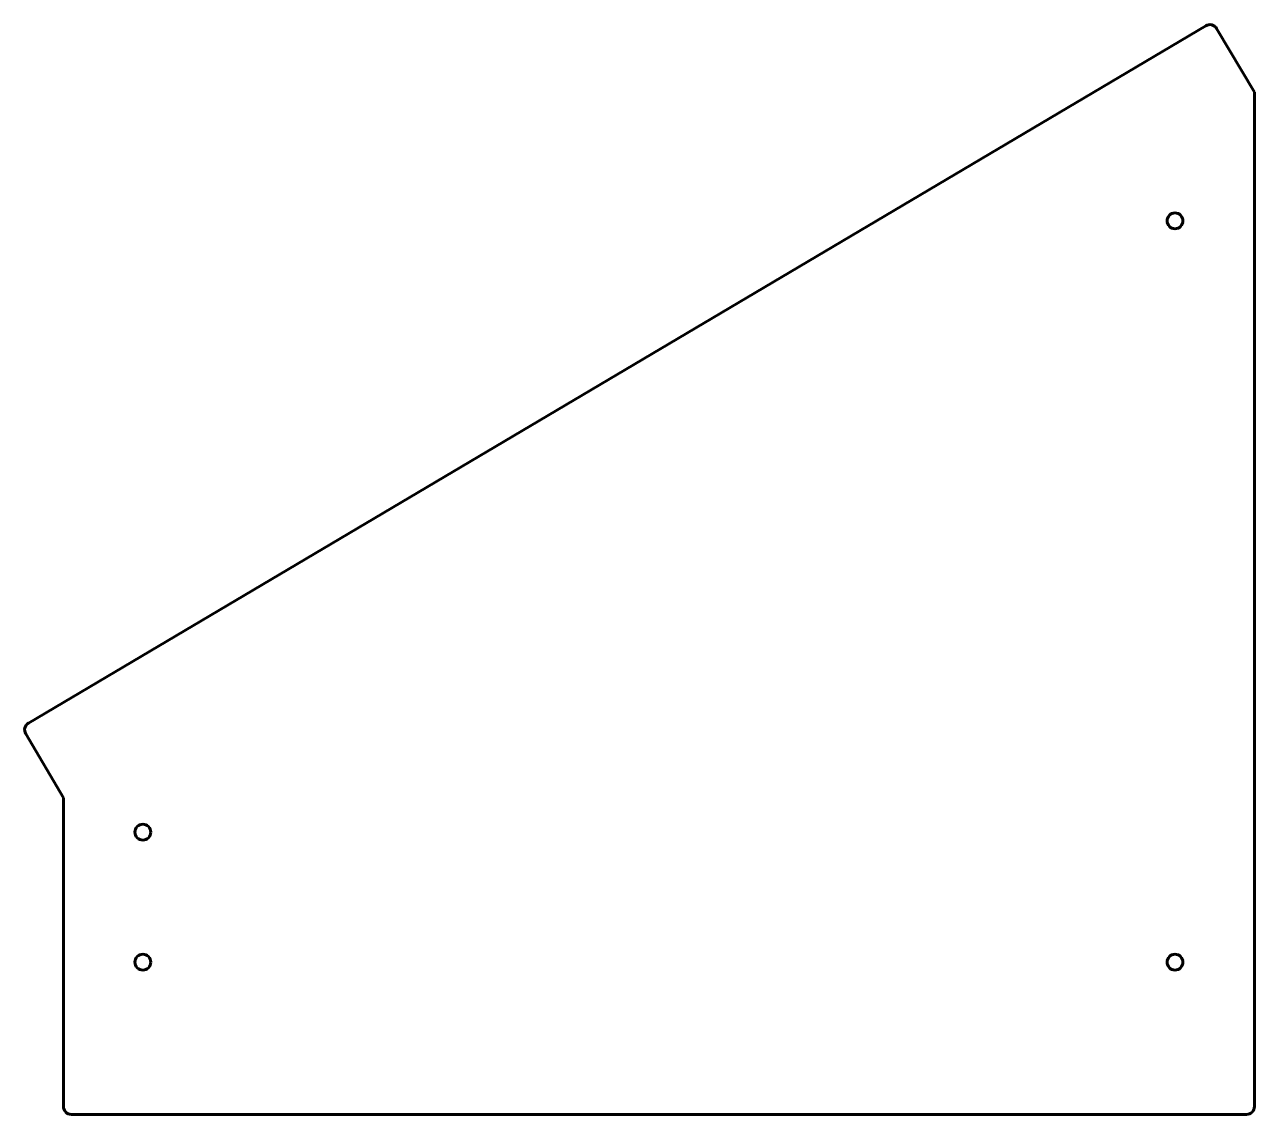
# Model space of a CAD drawing. Header units: millimetres. Extents: x -310 to 155, y -171 to 241.
import ezdxf

# ---------------------------------------------------------------- set-up
doc = ezdxf.new("R2010")
doc.units = ezdxf.units.MM
doc.linetypes.add('K5LT_BASIC', pattern=[0])
doc.layers.add('Системный слой', color=7, linetype='Continuous')

msp = doc.modelspace()

# ---------------------------------------------------------------- linework, layer by layer
at = {"layer": 'Системный слой', "color": 5, "linetype": 'K5LT_BASIC', "lineweight": 60, "true_color": 0x0000ff}
for p, q in [((-308.42, -23.34), (136.42, 240.11)), ((140.53, 239.06), (154.8, 214.97)), ((154.8, 214.97), (154.8, -168.19)), ((-309.47, -27.45), (-295.2, -51.54)), ((-295.2, -168.19), (-295.2, -51.54)), ((151.8, -171.19), (-292.2, -171.19))]:
    msp.add_line(p, q, dxfattribs=at)
for centre in [(124.8, 166.4), (-265.2, -64.57), (-265.2, -113.69), (124.8, -113.69)]:
    msp.add_circle(centre, 3, dxfattribs=at)
for centre, start, end in [((137.95, 237.53), 30.6355, 120.6355), ((-306.89, -25.92), 120.6355, 210.6355), ((-292.2, -168.19), 180, 270), ((151.8, -168.19), 270, 0)]:
    msp.add_arc(centre, 3, start, end, dxfattribs=at)

doc.saveas('drawing.dxf')
